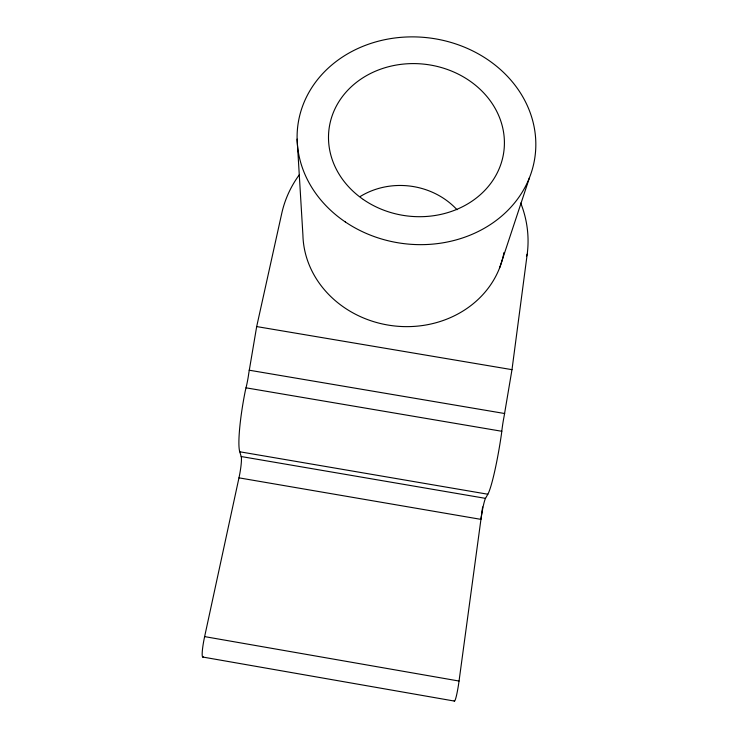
<?xml version="1.0" encoding="UTF-8"?>
<svg xmlns="http://www.w3.org/2000/svg" width="738" height="738" viewBox="0 0 738 738"><rect width="100%" height="100%" fill="white"/><g stroke="black" fill="none" stroke-linecap="round" stroke-linejoin="round"><path stroke-width="1.11" d="M299.231 174.878A124.528 111.724 7.2 0 0 281.768 213.319L256.676 326.574L248.78 373.225A19.861 2.777 -80.2 0 1 246.003 387.819L245.265 391.011A53.062 6.956 -80 0 0 239.749 451.776L241.188 456.536A17.896 2.334 -79.5 0 1 238.974 477.846L204.629 636.608A18.791 2.362 -78.4 0 0 203.356 656.829M520.724 203.042A124.528 111.724 7.2 0 1 527.2 254.213L511.988 369.664L504.063 416.527A19.954 2.011 -80.6 0 0 501.794 431.278L501.388 434.544A53.293 5.046 -80.7 0 1 487.836 494.229L485.503 498.362A17.97 1.697 -81 0 0 480.945 519.367L238.974 477.846M454.156 700.722A18.874 1.716 -81.8 0 0 459.045 681.045L482.624 506.969M499.617 267.885L529.543 177.507M526.443 256.234L527.2 254.213M256.676 326.574L511.988 369.664M249.13 370.19L504.691 413.529M246.003 387.819L501.794 431.278M239.749 451.776L487.836 494.229M241.188 456.536L485.503 498.362M204.629 636.608L459.045 681.045M202.682 657.023L454.553 701.1M297.119 139.113L302.912 235.044A101.337 90.866 7.2 0 0 397.062 326.214A101.337 90.866 7.2 0 0 503.962 252.525M360.356 196.428A72.472 65.35 7.2 0 1 457.025 209.73M363.308 199.491A88.136 76.374 7.1 0 0 503.722 152.397A88.136 76.374 7.1 0 0 382.33 68.579A88.136 76.374 7.1 0 0 363.308 199.491M345.283 221.926A119.593 103.624 7.1 0 0 535.032 156.382A119.593 103.624 7.1 0 0 369.065 44.022A119.593 103.624 7.1 0 0 345.283 221.926"/></g></svg>
